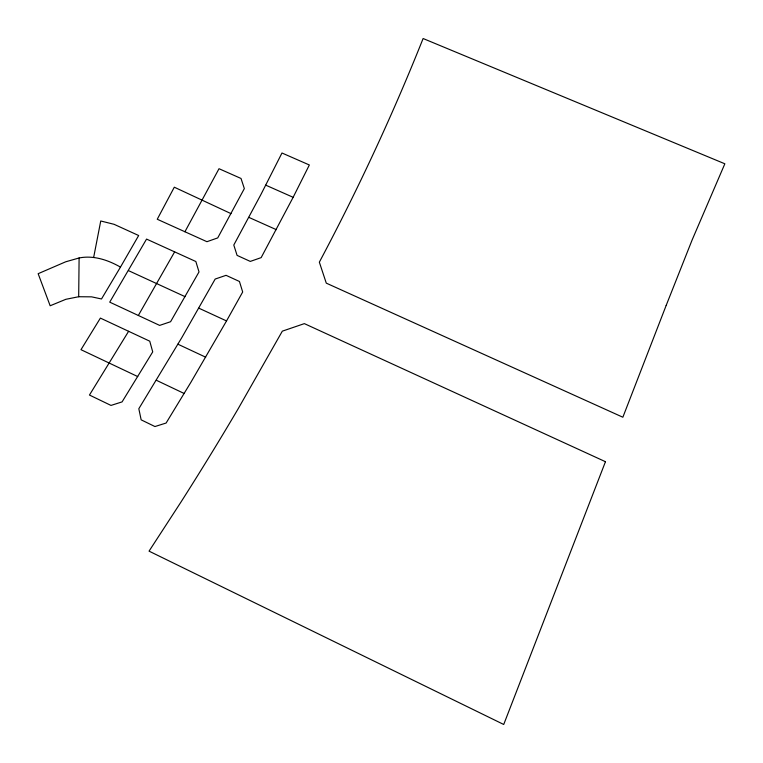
<?xml version="1.0" encoding="UTF-8"?>
<svg xmlns="http://www.w3.org/2000/svg" width="763" height="763" viewBox="0 0 763 763"><rect width="100%" height="100%" fill="white"/><g stroke="black" fill="none" stroke-linecap="round" stroke-linejoin="round"><path stroke-width="1.14" d="M79.104 257.97L65.704 261.795L38.15 273.688L50.158 305.772L65.847 299.306L78.684 296.731L79.104 257.97C93.515 255.1 108.041 260.002 120.468 267.107L138.666 235.519L114.078 224.312L100.745 220.984L93.649 257.465M293.145 197.302L261.156 257.627L250.283 261.413L237.083 255.386L233.793 245.028L260.774 194.794L281.976 153.001L309.349 164.98L293.145 197.302L265.734 185.151M230.989 213.621L174.298 187.202L157.254 219.248L206.935 241.699L217.732 237.903L244.341 188.585L241.022 178.466L219.019 168.709L184.923 231.761M226.525 320.937L242.682 292L239.448 281.48L226.058 275.329L215.176 279.048L181.689 337.818L138.818 408.73L141.155 419.841L154.946 426.546L166.115 423.036L190.845 382.368L226.525 320.937L198.828 308.166M174.641 251.866L138.332 315.472L109.729 302.148L146.553 239.086L195.853 261.518L199.009 271.933L170.588 321.719L159.648 325.4L138.332 315.472M120.468 267.107L101.508 298.972L91.589 296.845L78.684 296.731M128.623 331.276L89.452 395.043L110.988 405.42L122.07 401.901L152.724 351.886L149.748 341.185L100.392 318.095L80.983 349.683L137.741 376.579M248.814 217.36L276.282 229.644M128.442 270.607L185.056 296.645M177.913 344.199L205.686 357.189M156.32 380.251L184.141 393.479M605.46 461.701L503.723 724.478L149.052 551.144L181.041 501.94A2445.129 1645.486 -40.6 0 0 238.218 408.682L282.329 331.161L304.361 323.626L605.46 461.701M666.185 305.4L622.856 417.227L326.278 283.14L319.344 262.167C357.952 189.567 392.659 114.898 423.112 38.522L724.85 163.787L692.098 240.03L666.185 305.4"/></g></svg>
